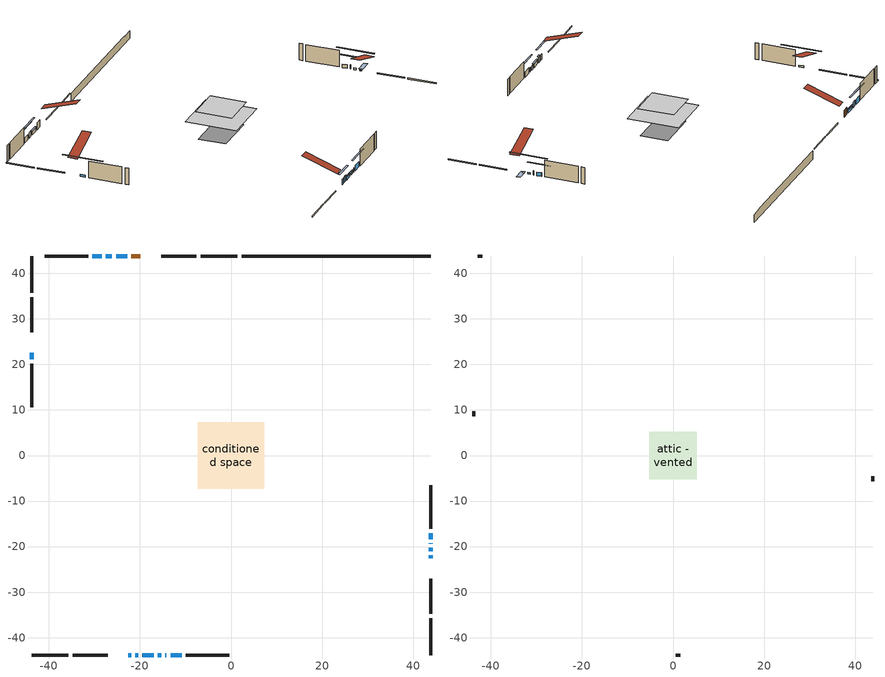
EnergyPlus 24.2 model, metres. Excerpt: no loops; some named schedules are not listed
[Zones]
conditioned space
 floor outside (Floor1 construction): -0.4,-0.4 -0.4,0.4 0.4,0.4 0.4,-0.4 z0.92
 floor adiabatic (AdiabaticFloorConstruction): -7.32,-7.32 -7.32,7.32 7.32,7.32 7.32,-7.32 z3.36
 floor foundation (Slab1 construction): -6.4,-3.96 -6.4,3.96 6.4,3.96 6.4,-3.96 z-1.52
 wall outside (RimJoist1 construction): 1.42,43.8 -6.65,43.8 / -43.8,-43.8 -35.73,-43.8 / -43.8,43.8 -43.8,35.73 / 43.8,-43.8 43.8,-35.73 z0.92:1.22
 wall outside (RimJoist2 construction): -7.58,43.8 -15.35,43.8 / -34.8,-43.8 -27.03,-43.8 / -43.8,34.8 -43.8,27.03 / 43.8,-34.8 43.8,-27.03 z0.92:1.22
 wall outside (AdiabaticWallConstruction 1): -19.87,43.8 -21.86,43.8 z0.92:2.95
 wall outside (AdiabaticWallConstruction): 43.8,-22.51 43.8,-21.95 z0.92:1.13; -22.51,-43.8 -21.9,-43.8 / -20.97,-43.8 -20.36,-43.8 / -13.26,-43.8 -10.82,-43.8 z0.92:2.5; -22.79,43.8 -25.23,43.8 / -19.43,-43.8 -16.99,-43.8 / 43.8,-18.36 43.8,-17.04 z0.92:1.94; 43.8,-21.02 43.8,-20.31 / -43.8,22.51 -43.8,21.09 z0.92:1.43; 43.8,-19.38 43.8,-19.28 / -16.06,-43.8 -15.32,-43.8 / -14.39,-43.8 -14.19,-43.8 z0.92:2.14; -26.16,43.8 -27.48,43.8 z0.92:2.55; -28.4,43.8 -30.44,43.8 z0.92:2.44
 wall outside (Wall1 construction): -31.37,43.8 -40.91,43.8 / -9.89,-43.8 -0.35,-43.8 / -43.8,20.16 -43.8,10.62 / 43.8,-16.11 43.8,-6.57 z0.92:5.8
 wall foundation (FoundationWall1 construction): 2.35,43.8,-1.52 2.35,43.8,0.92 39.66,43.8,0.92 39.66,43.8,0.66 43.8,43.8,0.66 43.8,43.8,-1.52
 window (WindowConstruction 8): 43.8,-22.51 43.8,-21.95 z0.92:1.12
 window (WindowConstruction 4): -22.51,-43.8 -21.9,-43.8 z0.92:2.5
 window (WindowConstruction 5): -20.97,-43.8 -20.36,-43.8 z0.92:2.5
 window (WindowConstruction 6): -22.79,43.8 -25.23,43.8 z0.92:1.93
 window (WindowConstruction 7): -19.43,-43.8 -16.99,-43.8 z0.92:1.93
 window (WindowConstruction 12): 43.8,-21.02 43.8,-20.31 z0.92:1.43
 window (WindowConstruction 13): -43.8,22.51 -43.8,21.09 z0.92:1.43
 window (WindowConstruction 9): 43.8,-19.38 43.8,-19.29 z0.92:2.14
 window (WindowConstruction 10): -16.06,-43.8 -15.32,-43.8 z0.92:2.14
 window (WindowConstruction 11): -14.39,-43.8 -14.19,-43.8 z0.92:2.14
 window (WindowConstruction): 43.8,-18.36 43.8,-17.04 z0.92:1.93
 window (WindowConstruction 1): -26.16,43.8 -27.48,43.8 z0.92:2.54
 window (WindowConstruction 2): -28.4,43.8 -30.44,43.8 z0.92:2.44
 window (WindowConstruction 3): -13.26,-43.8 -10.82,-43.8 z0.92:2.5
 door (Door): -19.87,43.8 -21.86,43.8 z0.92:2.95
 ceiling adiabatic (AdiabaticFloorConstruction): 7.32,-7.32 7.32,7.32 -7.32,7.32 -7.32,-7.32 z3.36
attic - vented
 floor to conditioned space (Floor2 construction Reversed): -5.18,-5.18 -5.18,5.18 5.18,5.18 5.18,-5.18 z5.8
 wall outside (Wall3 construction): -41.84,43.8 -42.87,43.8 / 0.58,-43.8 1.62,-43.8 / -43.8,9.69 -43.8,8.65 / 43.8,-5.64 43.8,-4.6 z0.92:5.8
 roof outside (Roof1 construction): -18.94,43.8,5.8 -18.94,33.71,9.16 -16.28,33.71,9.16 -16.28,43.8,5.8; -23.44,-43.8,5.8 -23.44,-33.71,9.16 -26.1,-33.71,9.16 -26.1,-43.8,5.8; -43.8,23.44,5.8 -33.71,23.44,9.16 -33.71,26.1,9.16 -43.8,26.1,5.8; 43.8,-23.44,5.8 33.71,-23.44,9.16 33.71,-26.1,9.16 43.8,-26.1,5.8
shading: 43.8,-21.65 43.8,-22.81 47.46,-22.81 47.46,-21.65 z1.42; -19.26,-43.8 -25.15,-43.8 -25.15,-44.21 -19.26,-44.21 z5.14; -20.16,-43.8 -21.17,-43.8 -21.17,-44.21 -20.16,-44.21 z2.7; -25.43,43.8 -22.59,43.8 -22.59,44.21 -25.43,44.21 z2.14; -16.79,-43.8 -19.63,-43.8 -19.63,-44.21 -16.79,-44.21 z2.14; 43.8,-15.23 43.8,-26.1 44.21,-26.1 44.21,-15.23 z6.51; -43.8,16.01 -43.8,27.59 -44.21,27.59 -44.21,16.01 z6.51; 43.8,-14.4 43.8,-21 44.21,-21 44.21,-14.4 z4.57; -30.12,43.8 -23.52,43.8 -23.52,44.21 -30.12,44.21 z5.18; -33.08,43.8 -25.77,43.8 -25.77,44.21 -33.08,44.21 z5.08; -8.18,-43.8 -15.9,-43.8 -15.9,-44.21 -8.18,-44.21 z5.14
[Building]
Building 1: Terrain=Suburbs
[Site:Location]
Edmonton Intl AP_AB: Latitude {deg}=53.31; Longitude {deg}=-113.58; Time Zone {hr}=-7; Elevation {m}=723; Keep Site Location Information=Yes
[Site:GroundTemperature:Shallow]
-1.56185, -3.61833, -3.78302, -2.80711, 1.11059, 5.01004, 8.39065, 10.5322, 10.7141, 8.97234, 5.67794, 1.89811
[Site:WaterMainsTemperature]
Calculation Method=Schedule; Temperature Schedule=mains temperature schedule
[Material] Roughness=Rough; Thermal Absorptance=0.9
Name | Thickness {m} | Conductivity {W/m-K} | Density {kg/m3} | Specific Heat {J/kg-K} | Solar Absorptance | Visible Absorptance
asphalt or fiberglass shingles | 0.00635 | 0.162714 | 1121.4 | 1465.45 | 0.4 | 0.4
ceiling loosefill ins | 0.423333 | 0.0480833 | 16.02 | 1046.75 | 0.7 | 0.7
ceiling stud and cavity | 0.1397 | 0.515167 | 65.682 | 1177.47 | 0.7 | 0.7
concrete 4.0 in. | 0.1016 | 1.803125 | 2242.8 | 837.4 | 0.7 | 0.7
concrete 8.0 in. | 0.2032 | 1.803125 | 2242.8 | 837.4 | 0.7 | 0.7
door material | 0.04445 | 0.053851 | 512.64 | 1214.23 | 0.7 | 0.7
exterior vertical ins | 0.0446803 | 0.029427 | 32.04 | 1214.23 | 0.7 | 0.7
floor covering | 0.0127 | 0.0433444 | 54.468 | 1339.84 | 0.6 | 0.6
floor rigid ins; rim joist rigid ins | 0.051816 | 0.029427 | 32.04 | 1214.23 | 0.7 | 0.7
floor rigid ins 1; wall rigid ins | 0.512978 | 0.029427 | 32.04 | 1214.23 | 0.7 | 0.7
floor stud and cavity | 0.1397 | 0.080204 | 92.3553 | 1139.71 | 0.7 | 0.7
floor stud and cavity 1 | 0.1397 | 1.75129 | 37.0049 | 1207.88 | 0.7 | 0.7
furniture material conditioned space 1 | 0.1524 | 0.115458 | 640.8 | 1214.23 | 0.6 | 0.6
gypsum board | 0.0127 | 0.160291 | 801 | 837.4 | 0.6 | 0.6
gypsum board 1 | 0.0127 | 0.160291 | 801 | 837.4 | 0.7 | 0.7
osb sheathing 0.5 in. | 0.0127 | 0.115458 | 512.64 | 1214.23 | 0.7 | 0.7
osb sheathing 0.75 in. | 0.01905 | 0.115458 | 512.64 | 1214.23 | 0.7 | 0.7
osb sheathing 2.0 in. | 0.0508 | 0.115458 | 512.64 | 1214.23 | 0.7 | 0.7
rim joist stud and cavity | 0.0508 | 0.0296634 | 125.044 | 1163.47 | 0.6 | 0.6
rim joist stud and cavity 1 | 0.0508 | 0.0413573 | 125.044 | 1163.47 | 0.6 | 0.6
wall stud and cavity | 0.1397 | 0.0935595 | 139.0536 | 1170.24 | 0.7 | 0.7
wall stud and cavity 1 | 0.0889 | 6.1454 | 50.32683 | 1063.81 | 0.6 | 0.6
wall stud and cavity 2 | 0.0889 | 0.380278 | 52.3479 | 1209.89 | 0.7 | 0.7
wall stud and cavity 3 | 0.0889 | 0.391764 | 83.0341 | 1211.67 | 0.7 | 0.7
wood siding | 0.0254 | 0.102417 | 544.68 | 1172.36 | 0.4 | 0.4
wood siding 1 | 0.00254 | 0.102417 | 544.68 | 1172.36 | 0.4 | 0.4
wood siding 2; wood siding 3; wood siding 4 | 0.0254 | 0.102417 | 544.68 | 1172.36 | 0.7 | 0.7
[WindowMaterial:SimpleGlazingSystem]
Name | U-Factor {W/m2-K} | Solar Heat Gain Coefficient
WindowMaterial | 1.73009 | 0.56
WindowMaterial 1 | 1.7511 | 0.53
WindowMaterial 2 | 1.60858 | 0.58
WindowMaterial 3 | 1.77324 | 0.52
WindowMaterial 4 | 1.84365 | 0.53
WindowMaterial 5 | 1.86125 | 0.5
WindowMaterial 6 | 3.276206 | 0.41
WindowMaterial 7 | 3.310274 | 0.62
WindowMaterial 8 | 3.210909 | 0.35
WindowMaterial 9 | 3.063281 | 0.4
[Construction]
AdiabaticFloorConstruction: floor stud and cavity 1, floor rigid ins 1, osb sheathing 0.75 in., floor covering
AdiabaticWallConstruction: wood siding 3, wall rigid ins, wall stud and cavity 2, gypsum board
AdiabaticWallConstruction 1: wood siding 4, wall rigid ins, wall stud and cavity 2, gypsum board
Door: door material
Floor1 construction: floor stud and cavity, floor rigid ins, osb sheathing 0.75 in., floor covering
Floor2 construction Reversed: gypsum board, ceiling stud and cavity, ceiling loosefill ins
FoundationWall1 construction: concrete 8.0 in., gypsum board 1
furniture construction conditioned space 1: furniture material conditioned space 1
PartitionWallConstruction: gypsum board, wall stud and cavity 3, gypsum board
RimJoist1 construction: wood siding 2, osb sheathing 2.0 in., rim joist stud and cavity
RimJoist2 construction: wood siding 2, rim joist rigid ins, osb sheathing 2.0 in., rim joist stud and cavity 1
Roof1 construction: asphalt or fiberglass shingles
Slab1 construction: concrete 4.0 in.
Wall1 construction: wood siding, osb sheathing 0.5 in., wall stud and cavity, gypsum board
Wall3 construction: wood siding 1, wall stud and cavity 1
WindowConstruction: WindowMaterial
WindowConstruction 1: WindowMaterial 1
WindowConstruction 10: WindowMaterial 7
WindowConstruction 11: WindowMaterial 8
WindowConstruction 12; WindowConstruction 13: WindowMaterial 9
WindowConstruction 2: WindowMaterial 2
WindowConstruction 3: WindowMaterial 3
WindowConstruction 4; WindowConstruction 5: WindowMaterial 4
WindowConstruction 6; WindowConstruction 7: WindowMaterial 5
WindowConstruction 8; WindowConstruction 9: WindowMaterial 6
[Zone] Multiplier=1; Part of Total Floor Area=Yes
Name | Volume {m3}
attic - vented | 58.6782
conditioned space | 817.7
[Space]
Name | Zone | Volume {m3}
attic - vented 1 | attic - vented | 58.6782
conditioned space 1 | conditioned space | 817.7
[ZoneInfiltration:EffectiveLeakageArea]
infil attic - vented 1: Zone or Space=attic - vented 1; Schedule=Always On Discrete; Effective Air Leakage Area {cm2}=3736.35; Stack Coefficient=0.000573118; Wind Coefficient=1.61749e-05
[ZoneMixing]
whole house fan mix: Zone or Space=attic - vented; Schedule=Always On Continuous; Design Flow Rate Calculation Method=Flow/Zone; Design Flow Rate {m3/s}=0; Source Zone or Space=conditioned space
[SurfaceProperty:ExposedFoundationPerimeter]
Slab1: Exposed Perimeter Calculation Method=TotalExposedPerimeter; Total Exposed Perimeter {m}=41.452
[InternalMass] Zone or ZoneList=conditioned space; Space or SpaceList=conditioned space 1
Name | Construction | Surface Area {m2}
furniture mass conditioned space 1 | furniture construction conditioned space 1 | 126.516
partition wall mass | PartitionWallConstruction | 316.29
[Lights]
interior lighting: Zone or ZoneList or Space or SpaceList=conditioned space 1; Schedule=interior lighting schedule; Design Level Calculation Method=LightingLevel; Lighting Level {W}=343.2; Return Air Fraction=0; Fraction Radiant=0.6; Fraction Visible=0.2; Fraction Replaceable=1
[People]
occupants: Zone or ZoneList or Space or SpaceList=conditioned space 1; Number of People Schedule=occupants schedule; Number of People Calculation Method=People; Number of People=3; Fraction Radiant=0.314171; Sensible Heat Fraction=0.56303; Activity Level Schedule=occupants activity schedule; Carbon Dioxide Generation Rate {m3/s-W}=0; Enable ASHRAE 55 Comfort Warnings=No; Mean Radiant Temperature Calculation Type=EnclosureAveraged
[ElectricEquipment] Zone or ZoneList or Space or SpaceList=conditioned space 1; Design Level Calculation Method=EquipmentLevel
Name | Schedule | Design Level {W} | Fraction Latent | Fraction Radiant | Fraction Lost
clothes dryer | clothes dryer schedule | 140.772 | 0.015 | 0.081 | 0.85
clothes washer | clothes washer schedule | 32.1985 | 0.03 | 0.162 | 0.7
cooking range | cooking range schedule | 215.147 | 0.08 | 0.432 | 0.2
dishwasher | dishwasher schedule | 66.8632 | 0.3 | 0.18 | 0.4
fridge | fridge schedule | 72.9452 | 0 | 0.6 | 0
mech vent bath fan 0 | mech vent bath fan 0 schedule | 50.2 | 0 | 0 | 1
mech vent bath fan 1 | mech vent bath fan 1 schedule | 50.2 | 0 | 0 | 1
mech vent house fan | mech vent house fan schedule | 0 | 0 | 0 | 1
mech vent house fan cfis | mech vent house fan cfis schedule | 0 | 0 | 0 | 0
mech vent range fan 0 | mech vent range fan 0 schedule | 57 | 0 | 0 | 1
misc plug loads | misc plug loads schedule | 494.7 | 0.045 | 0.513 | 0.1
whole house fan | Always On Discrete | 0 | 0 | 0 | 1
[OtherEquipment] Zone or ZoneList or Space or SpaceList=conditioned space 1; Design Level Calculation Method=EquipmentLevel
Name | Fuel Type | Schedule | Design Level {W} | Fraction Latent | Fraction Radiant | Fraction Lost
clothes dryer 1 | Electricity | clothes dryer schedule | 0 | 0.015 | 0.081 | 0.85
cooking range 1 | Electricity | cooking range schedule | 0 | 0.08 | 0.432 | 0.2
general water use latent | None | general water use schedule | 62.594 | 1 | 0 | 0
general water use sensible | None | general water use schedule | -61.6891 | 0 | 0.6 | 0
mech vent house fan latent load | None | Always On Discrete | 0 | 1 | 0 | 0
mech vent house fan sensible load | None | Always On Discrete | 0 | 0 | 0 | 0
water heater energy adjustment1 | NaturalGas | Always On Discrete | 0.01 | 0 | 0 | 1
[ZoneInfiltration:DesignFlowRate] Zone or ZoneList or Space or SpaceList=conditioned space 1; Schedule=Always On Discrete; Design Flow Rate Calculation Method=Flow/Zone; Design Flow Rate {m3/s}=0
infil flow; natural vent flow; whole house fan flow
[AvailabilityManager:Scheduled]
furnace airloop Availability Manager: Schedule=Always On Discrete
[Foundation:Kiva]
Foundation Kiva 1: Initial Indoor Air Temperature {C}=18; Wall Height Above Grade {m}=0.919978; Wall Depth Below Slab {m}=0.2032; Custom Block Material Name 1=exterior vertical ins; Custom Block Depth 1 {m}=2.43998; Custom Block X Position 1 {m}=0.2159; Custom Block Z Position 1 {m}=0
[Foundation:Kiva:Settings]
Soil Conductivity {W/m-K}=0.849921; Soil Density {kg/m3}=1842.3; Soil Specific Heat {J/kg-K}=418.7; Ground Solar Absorptivity=0.9; Ground Thermal Absorptivity=0.9; Ground Surface Roughness {m}=0.03; Far-Field Width {m}=40; Deep-Ground Boundary Condition=ZeroFlux; Deep-Ground Depth {m}=40; Minimum Cell Dimension {m}=0.2; Maximum Cell Growth Coefficient=3; Simulation Timestep=Timestep
[Exterior:Lights]
exterior lighting: Schedule=exterior lighting schedule; Design Level {W}=75.6
[EnergyManagementSystem:GlobalVariable]
furnace_airloop_Fan_RTF
infil_program_Qfan
infil_program_Qinf
natural_vent_program_Qnv
natural_vent_program_Qwhf
[EnergyManagementSystem:Sensor]
Name | Output:Variable or Output:Meter Index Key | Output:Variable or Output:Meter
airflow_gain | infil flow | Infiltration Sensible Heat Gain Energy
airflow_gain_1 | natural vent flow | Infiltration Sensible Heat Gain Energy
airflow_gain_2 | whole house fan flow | Infiltration Sensible Heat Gain Energy
airflow_loss | infil flow | Infiltration Sensible Heat Loss Energy
airflow_loss_1 | natural vent flow | Infiltration Sensible Heat Loss Energy
airflow_loss_2 | whole house fan flow | Infiltration Sensible Heat Loss Energy
clg_load_cond |  | Cooling:EnergyTransfer:Zone:CONDITIONED SPACE
clg_sp_s; clg_sp_s_1 | cooling setpoint | Schedule Value
clothes_dryer_exhaust_0_sch_s | clothes dryer exhaust 0 schedule | Schedule Value
cool_season | cooling season schedule | Schedule Value
htg_load_cond |  | Heating:EnergyTransfer:Zone:CONDITIONED SPACE
htg_sp_s; htg_sp_s_1 | heating setpoint | Schedule Value
ig_ee_conv | clothes dryer | Electric Equipment Convective Heating Energy
ig_ee_conv_2 | cooking range | Electric Equipment Convective Heating Energy
ig_ee_conv_4 | fridge | Electric Equipment Convective Heating Energy
ig_ee_conv_5 | misc plug loads | Electric Equipment Convective Heating Energy
ig_ee_conv_6 | whole house fan | Electric Equipment Convective Heating Energy
ig_ee_rad | clothes dryer | Electric Equipment Radiant Heating Energy
ig_ee_rad_2 | cooking range | Electric Equipment Radiant Heating Energy
ig_ee_rad_4 | fridge | Electric Equipment Radiant Heating Energy
ig_ee_rad_5 | misc plug loads | Electric Equipment Radiant Heating Energy
ig_ee_rad_6 | whole house fan | Electric Equipment Radiant Heating Energy
ig_lgt_conv | interior lighting | Lights Convective Heating Energy
ig_lgt_rad | interior lighting | Lights Radiant Heating Energy
ig_lgt_vis | interior lighting | Lights Visible Radiation Heating Energy
ig_oe_conv | clothes dryer 1 | Other Equipment Convective Heating Energy
ig_oe_conv_1 | cooking range 1 | Other Equipment Convective Heating Energy
ig_oe_conv_2 | general water use latent | Other Equipment Convective Heating Energy
ig_oe_conv_3 | general water use sensible | Other Equipment Convective Heating Energy
ig_oe_conv_4 | water heater energy adjustment1 | Other Equipment Convective Heating Energy
ig_oe_rad | clothes dryer 1 | Other Equipment Radiant Heating Energy
ig_oe_rad_1 | cooking range 1 | Other Equipment Radiant Heating Energy
ig_oe_rad_2 | general water use latent | Other Equipment Radiant Heating Energy
ig_oe_rad_3 | general water use sensible | Other Equipment Radiant Heating Energy
ig_oe_rad_4 | water heater energy adjustment1 | Other Equipment Radiant Heating Energy
ig_ppl_conv | occupants | People Convective Heating Energy
ig_ppl_rad | occupants | People Radiant Heating Energy
im_conv | furniture mass conditioned space 1 | Surface Inside Face Convection Heat Gain Energy
im_conv_1 | partition wall mass | Surface Inside Face Convection Heat Gain Energy
im_ig | furniture mass conditioned space 1 | Surface Inside Face Internal Gains Radiation Heat Gain Energy
im_ig_1 | partition wall mass | Surface Inside Face Internal Gains Radiation Heat Gain Energy
im_lgt | furniture mass conditioned space 1 | Surface Inside Face Lights Radiation Heat Gain Energy
im_lgt_1 | partition wall mass | Surface Inside Face Lights Radiation Heat Gain Energy
im_sol | furniture mass conditioned space 1 | Surface Inside Face Solar Radiation Heat Gain Energy
im_sol_1 | partition wall mass | Surface Inside Face Solar Radiation Heat Gain Energy
im_surf | furniture mass conditioned space 1 | Surface Inside Face Net Surface Thermal Radiation Heat Gain Energy
im_surf_1 | partition wall mass | Surface Inside Face Net Surface Thermal Radiation Heat Gain Energy
mech_vent_bath_fan_0_sch_s | mech vent bath fan 0 schedule | Schedule Value
mech_vent_bath_fan_1_sch_s | mech vent bath fan 1 schedule | Schedule Value
mech_vent_range_fan_0_sch_s | mech vent range fan 0 schedule | Schedule Value
mv_conv | mech vent bath fan 0 | Electric Equipment Convective Heating Energy
mv_conv_1 | mech vent bath fan 1 | Electric Equipment Convective Heating Energy
mv_conv_2 | mech vent house fan | Electric Equipment Convective Heating Energy
mv_conv_3 | mech vent house fan cfis | Electric Equipment Convective Heating Energy
mv_conv_4 | mech vent range fan 0 | Electric Equipment Convective Heating Energy
mv_conv_5 | mech vent house fan latent load | Other Equipment Convective Heating Energy
mv_conv_6 | mech vent house fan sensible load | Other Equipment Convective Heating Energy
mv_rad | mech vent bath fan 0 | Electric Equipment Radiant Heating Energy
mv_rad_1 | mech vent bath fan 1 | Electric Equipment Radiant Heating Energy
mv_rad_2 | mech vent house fan | Electric Equipment Radiant Heating Energy
mv_rad_3 | mech vent house fan cfis | Electric Equipment Radiant Heating Energy
mv_rad_4 | mech vent range fan 0 | Electric Equipment Radiant Heating Energy
mv_rad_5 | mech vent house fan latent load | Other Equipment Radiant Heating Energy
mv_rad_6 | mech vent house fan sensible load | Other Equipment Radiant Heating Energy
natural_vent_s | natural vent schedule | Schedule Value
out_pb_s |  | Site Outdoor Air Barometric Pressure
out_wt_s |  | Site Outdoor Air Humidity Ratio
site_vw_s |  | Site Wind Speed
ss_back_out | Window1 | Surface Window Shortwave from Zone Back Out Window Heat Transfer Rate
ss_back_out_1 | Window10 | Surface Window Shortwave from Zone Back Out Window Heat Transfer Rate
ss_back_out_10 | Window5 | Surface Window Shortwave from Zone Back Out Window Heat Transfer Rate
ss_back_out_11 | Window6 | Surface Window Shortwave from Zone Back Out Window Heat Transfer Rate
ss_back_out_12 | Window7 | Surface Window Shortwave from Zone Back Out Window Heat Transfer Rate
ss_back_out_13 | Window8 | Surface Window Shortwave from Zone Back Out Window Heat Transfer Rate
ss_back_out_2 | Window11 | Surface Window Shortwave from Zone Back Out Window Heat Transfer Rate
ss_back_out_3 | Window12 | Surface Window Shortwave from Zone Back Out Window Heat Transfer Rate
ss_back_out_4 | Window14 | Surface Window Shortwave from Zone Back Out Window Heat Transfer Rate
ss_back_out_5 | Window16 | Surface Window Shortwave from Zone Back Out Window Heat Transfer Rate
ss_back_out_6 | Window17 | Surface Window Shortwave from Zone Back Out Window Heat Transfer Rate
ss_back_out_7 | Window2 | Surface Window Shortwave from Zone Back Out Window Heat Transfer Rate
ss_back_out_8 | Window3 | Surface Window Shortwave from Zone Back Out Window Heat Transfer Rate
ss_back_out_9 | Window4 | Surface Window Shortwave from Zone Back Out Window Heat Transfer Rate
ss_conv | Door1 | Surface Inside Face Convection Heat Gain Energy
ss_conv_1 | Window1 | Surface Inside Face Convection Heat Gain Energy
ss_conv_10 | Window4 | Surface Inside Face Convection Heat Gain Energy
ss_conv_11 | Window5 | Surface Inside Face Convection Heat Gain Energy
ss_conv_12 | Window6 | Surface Inside Face Convection Heat Gain Energy
ss_conv_13 | Window7 | Surface Inside Face Convection Heat Gain Energy
ss_conv_14 | Window8 | Surface Inside Face Convection Heat Gain Energy
ss_conv_2 | Window10 | Surface Inside Face Convection Heat Gain Energy
ss_conv_3 | Window11 | Surface Inside Face Convection Heat Gain Energy
ss_conv_4 | Window12 | Surface Inside Face Convection Heat Gain Energy
ss_conv_5 | Window14 | Surface Inside Face Convection Heat Gain Energy
ss_conv_6 | Window16 | Surface Inside Face Convection Heat Gain Energy
ss_conv_7 | Window17 | Surface Inside Face Convection Heat Gain Energy
ss_conv_8 | Window2 | Surface Inside Face Convection Heat Gain Energy
ss_conv_9 | Window3 | Surface Inside Face Convection Heat Gain Energy
ss_ig | Door1 | Surface Inside Face Internal Gains Radiation Heat Gain Energy
ss_ig_1 | Window1 | Surface Inside Face Internal Gains Radiation Heat Gain Energy
ss_ig_10 | Window4 | Surface Inside Face Internal Gains Radiation Heat Gain Energy
ss_ig_11 | Window5 | Surface Inside Face Internal Gains Radiation Heat Gain Energy
ss_ig_12 | Window6 | Surface Inside Face Internal Gains Radiation Heat Gain Energy
ss_ig_13 | Window7 | Surface Inside Face Internal Gains Radiation Heat Gain Energy
ss_ig_14 | Window8 | Surface Inside Face Internal Gains Radiation Heat Gain Energy
ss_ig_2 | Window10 | Surface Inside Face Internal Gains Radiation Heat Gain Energy
ss_ig_3 | Window11 | Surface Inside Face Internal Gains Radiation Heat Gain Energy
ss_ig_4 | Window12 | Surface Inside Face Internal Gains Radiation Heat Gain Energy
ss_ig_5 | Window14 | Surface Inside Face Internal Gains Radiation Heat Gain Energy
ss_ig_6 | Window16 | Surface Inside Face Internal Gains Radiation Heat Gain Energy
ss_ig_7 | Window17 | Surface Inside Face Internal Gains Radiation Heat Gain Energy
ss_ig_8 | Window2 | Surface Inside Face Internal Gains Radiation Heat Gain Energy
ss_ig_9 | Window3 | Surface Inside Face Internal Gains Radiation Heat Gain Energy
ss_lgt | Door1 | Surface Inside Face Lights Radiation Heat Gain Energy
ss_sol | Door1 | Surface Inside Face Solar Radiation Heat Gain Energy
ss_surf | Door1 | Surface Inside Face Net Surface Thermal Radiation Heat Gain Energy
ss_surf_1 | Window1 | Surface Inside Face Net Surface Thermal Radiation Heat Gain Energy
ss_surf_10 | Window4 | Surface Inside Face Net Surface Thermal Radiation Heat Gain Energy
ss_surf_11 | Window5 | Surface Inside Face Net Surface Thermal Radiation Heat Gain Energy
ss_surf_12 | Window6 | Surface Inside Face Net Surface Thermal Radiation Heat Gain Energy
ss_surf_13 | Window7 | Surface Inside Face Net Surface Thermal Radiation Heat Gain Energy
ss_surf_14 | Window8 | Surface Inside Face Net Surface Thermal Radiation Heat Gain Energy
ss_surf_2 | Window10 | Surface Inside Face Net Surface Thermal Radiation Heat Gain Energy
ss_surf_3 | Window11 | Surface Inside Face Net Surface Thermal Radiation Heat Gain Energy
ss_surf_4 | Window12 | Surface Inside Face Net Surface Thermal Radiation Heat Gain Energy
ss_surf_5 | Window14 | Surface Inside Face Net Surface Thermal Radiation Heat Gain Energy
ss_surf_6 | Window16 | Surface Inside Face Net Surface Thermal Radiation Heat Gain Energy
ss_surf_7 | Window17 | Surface Inside Face Net Surface Thermal Radiation Heat Gain Energy
ss_surf_8 | Window2 | Surface Inside Face Net Surface Thermal Radiation Heat Gain Energy
ss_surf_9 | Window3 | Surface Inside Face Net Surface Thermal Radiation Heat Gain Energy
ss_trans_in | Window1 | Surface Window Transmitted Solar Radiation Rate
ss_trans_in_1 | Window10 | Surface Window Transmitted Solar Radiation Rate
ss_trans_in_10 | Window5 | Surface Window Transmitted Solar Radiation Rate
ss_trans_in_11 | Window6 | Surface Window Transmitted Solar Radiation Rate
ss_trans_in_12 | Window7 | Surface Window Transmitted Solar Radiation Rate
ss_trans_in_13 | Window8 | Surface Window Transmitted Solar Radiation Rate
ss_trans_in_2 | Window11 | Surface Window Transmitted Solar Radiation Rate
ss_trans_in_3 | Window12 | Surface Window Transmitted Solar Radiation Rate
ss_trans_in_4 | Window14 | Surface Window Transmitted Solar Radiation Rate
ss_trans_in_5 | Window16 | Surface Window Transmitted Solar Radiation Rate
ss_trans_in_6 | Window17 | Surface Window Transmitted Solar Radiation Rate
